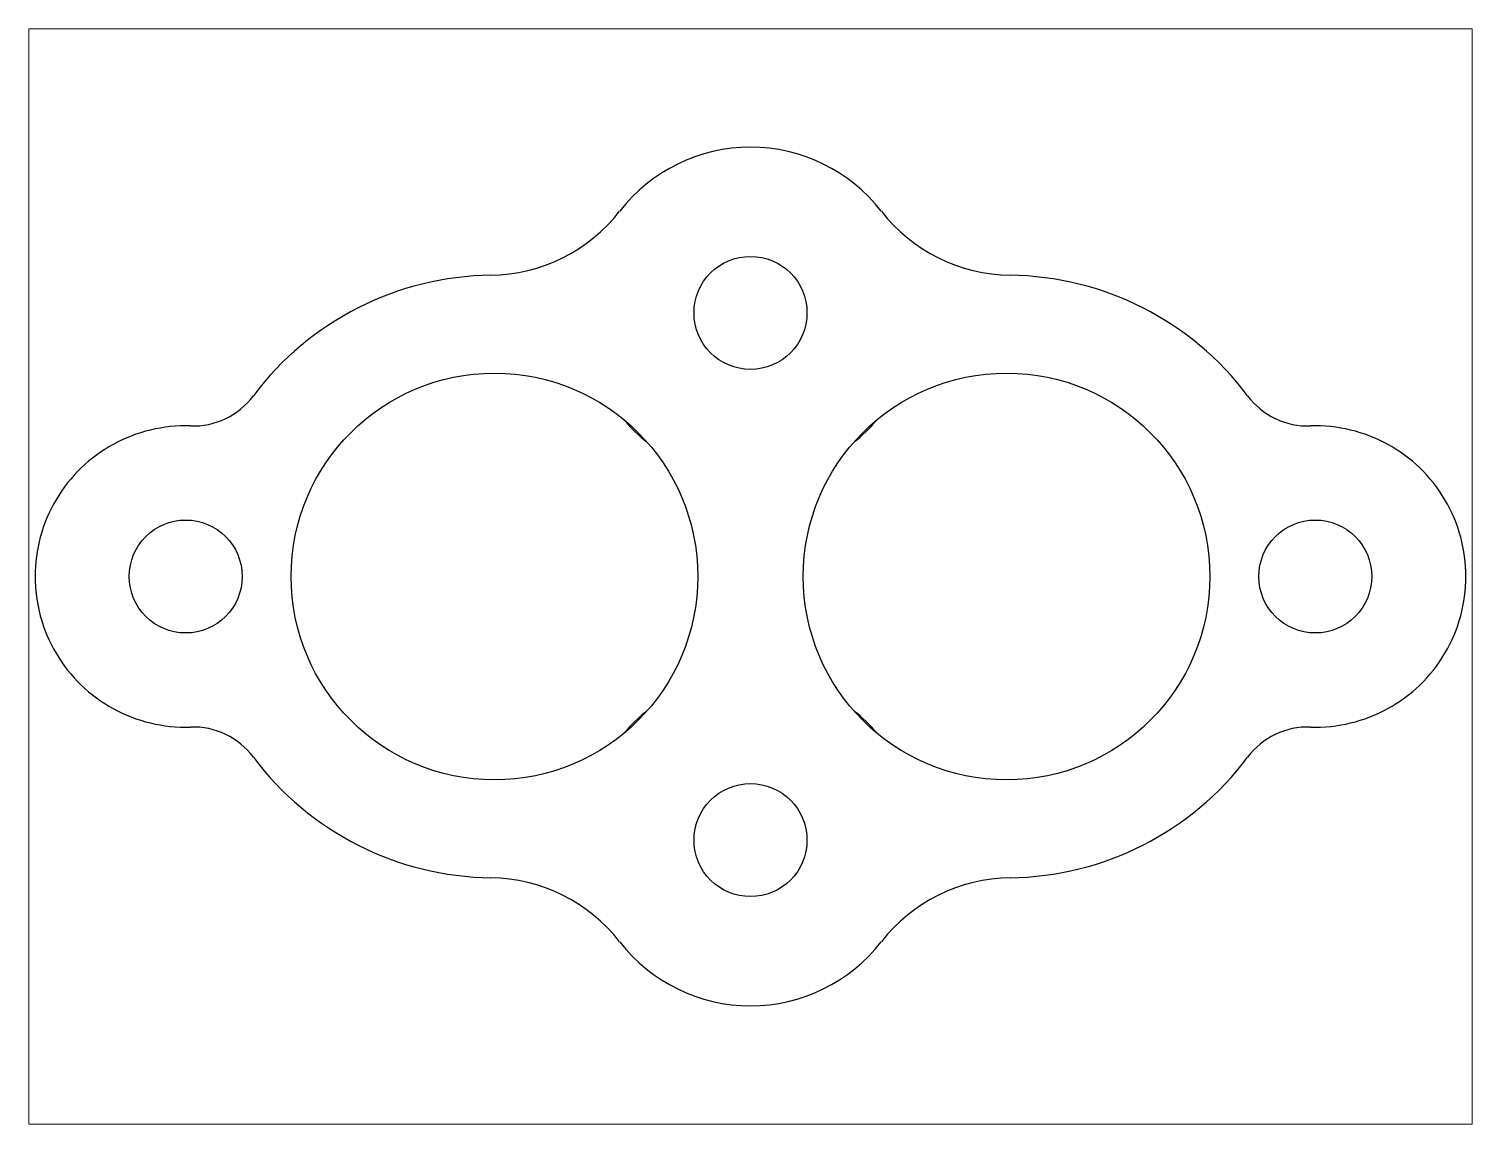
# Paper-space layout 'Layout1' of a CAD drawing. Header units: millimetres. Extents: x 26 to 231, y 20 to 176.
# The model-space entities are those that its viewports show. They can reach past a viewport. Long polylines and large blocks are cut down to what shows.
import ezdxf

# ---------------------------------------------------------------- set-up
doc = ezdxf.new("R2010")
doc.units = ezdxf.units.MM

msp = doc.modelspace()

# ---------------------------------------------------------------- linework, layer by layer
for centre, radius in [((0, 1.75), 0.375), ((-1.7, 0), 1.35), ((1.7, 0), 1.35), ((-3.75, 0), 0.375), ((3.75, 0), 0.375), ((0, -1.75), 0.375)]:
    msp.add_circle(centre, radius)
for centre, radius, start, end in [((0, 1.75), 1.1, 37.84551, 142.15449), ((-1.7373, 3.0998), 1.1, 270.68885, 322.15449), ((1.7373, 3.0998), 1.1, 217.84551, 269.31115), ((-1.7, 0), 2, 90.68885, 143.1534), ((1.7, 0), 2, 36.8466, 89.31115), ((-3.7006, 1.4992), 0.5, 268.11309, 323.1534), ((3.7006, 1.4992), 0.5, 216.8466, 271.88691), ((-3.75, 0), 1, 88.11309, 271.88691), ((0, 1.75), 1.1, 220.02754, 231.63309), ((0, 1.75), 1.1, 308.36691, 319.97246), ((3.75, 0), 1, 268.11309, 91.88691), ((0, -1.75), 1.1, 128.36691, 139.97246), ((0, -1.75), 1.1, 40.02754, 51.63309), ((-3.7006, -1.4992), 0.5, 36.8466, 91.88691), ((3.7006, -1.4992), 0.5, 88.11309, 143.1534), ((-1.7, 0), 2, 216.8466, 269.31115), ((1.7, 0), 2, 270.68885, 323.1534), ((-1.7373, -3.0998), 1.1, 37.84551, 89.31115), ((1.7373, -3.0998), 1.1, 90.68885, 142.15449), ((0, -1.75), 1.1, 217.84551, 322.15449)]:
    msp.add_arc(centre, radius, start, end)

psp = doc.layouts.get("Layout1")

# ---------------------------------------------------------------- viewports
at = {"layer": '0'}
psp.add_viewport(center=(128.5, 97.5), size=(205.6, 156), view_center_point=(0, 0), view_height=7.27058, dxfattribs=at)

doc.saveas('drawing.dxf')
